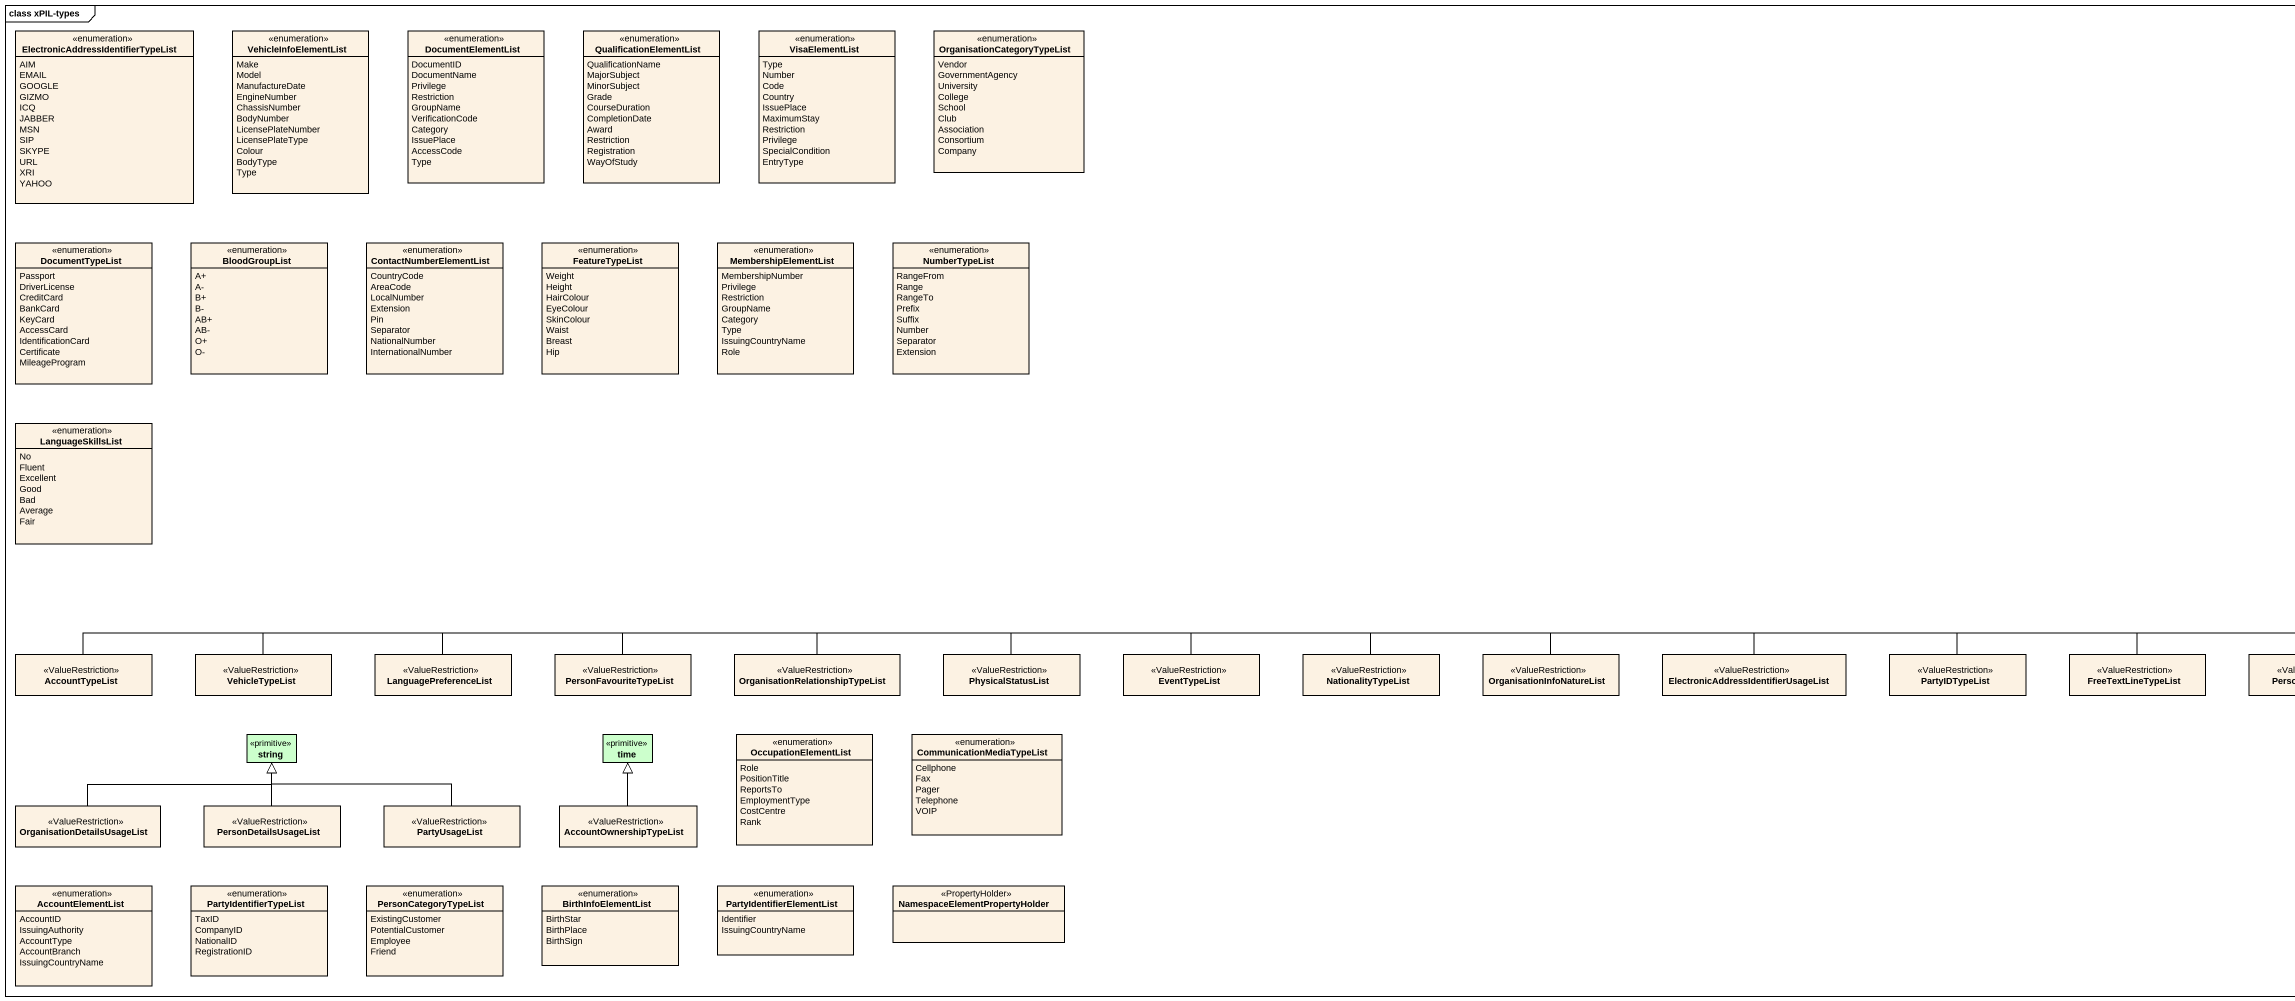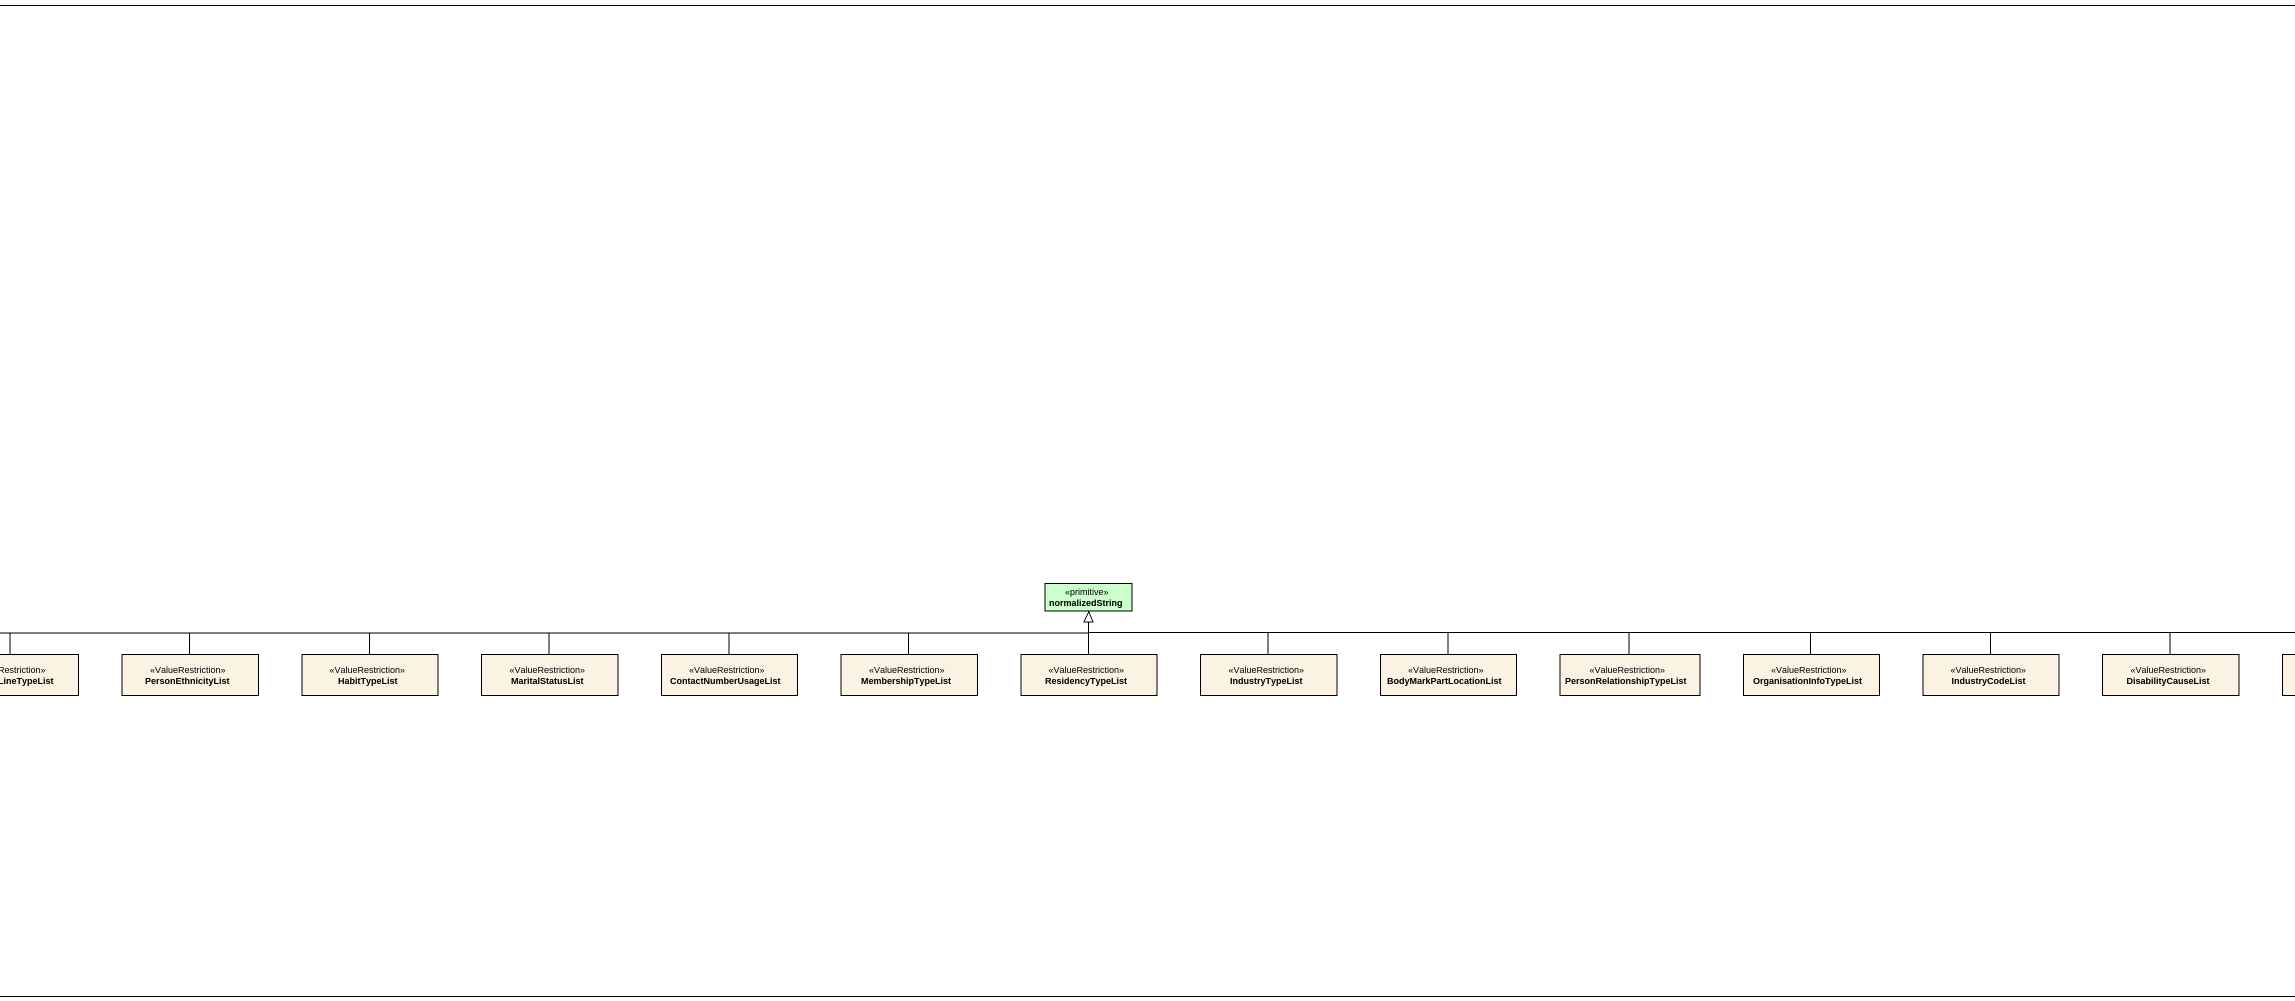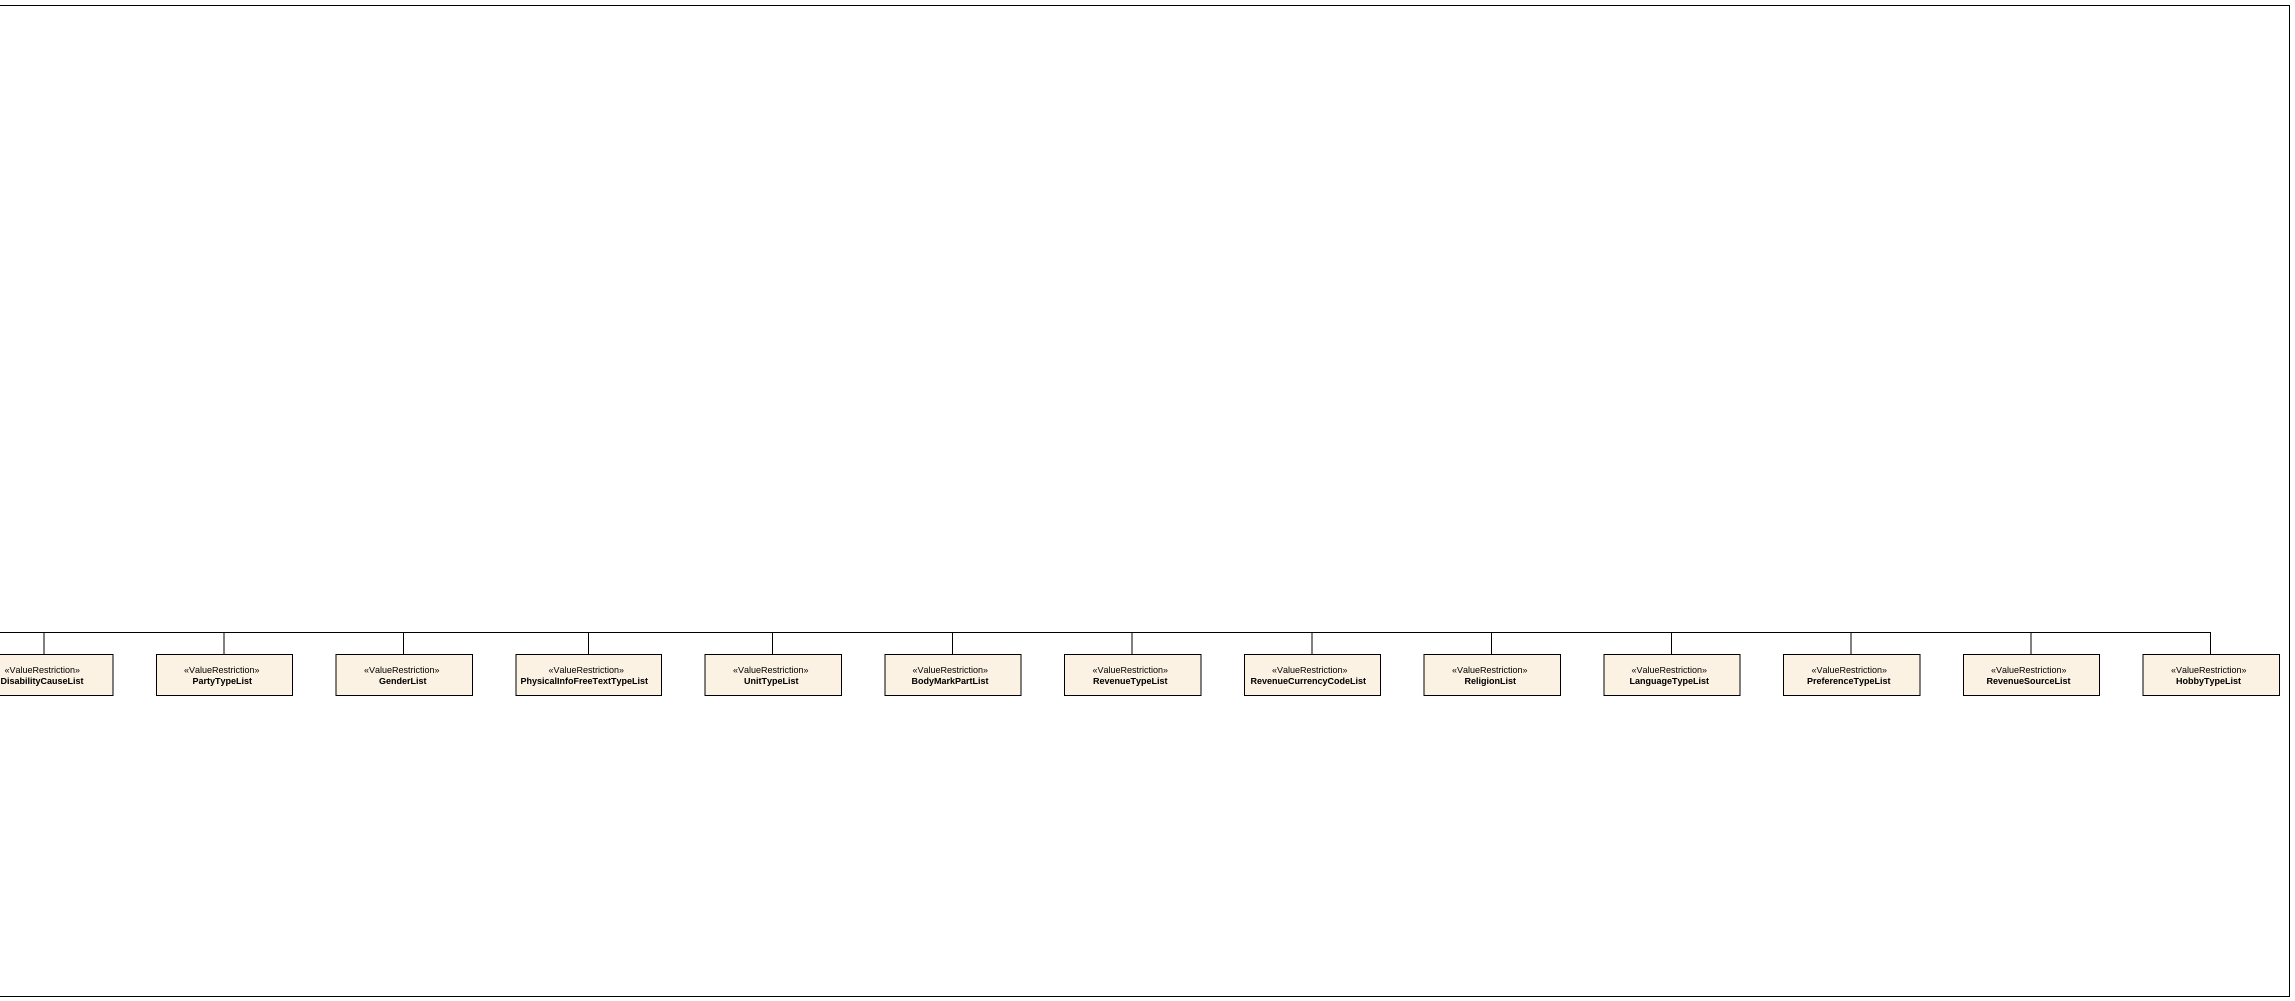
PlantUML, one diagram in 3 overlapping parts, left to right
@startuml
mainframe class xPIL-types
hide circle
hide empty members
enum "ElectronicAddressIdentifierTypeList" as ElectronicAddressIdentifierT {
  AIM
  EMAIL
  GOOGLE
  GIZMO
  ICQ
  JABBER
  MSN
  SIP
  SKYPE
  URL
  XRI
  YAHOO
}
enum VehicleInfoElementList {
  Make
  Model
  ManufactureDate
  EngineNumber
  ChassisNumber
  BodyNumber
  LicensePlateNumber
  LicensePlateType
  Colour
  BodyType
  Type
}
enum DocumentElementList {
  DocumentID
  DocumentName
  Privilege
  Restriction
  GroupName
  VerificationCode
  Category
  IssuePlace
  AccessCode
  Type
}
enum QualificationElementList {
  QualificationName
  MajorSubject
  MinorSubject
  Grade
  CourseDuration
  CompletionDate
  Award
  Restriction
  Registration
  WayOfStudy
}
enum VisaElementList {
  Type
  Number
  Code
  Country
  IssuePlace
  MaximumStay
  Restriction
  Privilege
  SpecialCondition
  EntryType
}
enum OrganisationCategoryTypeList {
  Vendor
  GovernmentAgency
  University
  College
  School
  Club
  Association
  Consortium
  Company
}
enum DocumentTypeList {
  Passport
  DriverLicense
  CreditCard
  BankCard
  KeyCard
  AccessCard
  IdentificationCard
  Certificate
  MileageProgram
}
enum BloodGroupList {
  A+
  A-
  B+
  B-
  AB+
  AB-
  O+
  O-
}
enum ContactNumberElementList {
  CountryCode
  AreaCode
  LocalNumber
  Extension
  Pin
  Separator
  NationalNumber
  InternationalNumber
}
enum FeatureTypeList {
  Weight
  Height
  HairColour
  EyeColour
  SkinColour
  Waist
  Breast
  Hip
}
enum MembershipElementList {
  MembershipNumber
  Privilege
  Restriction
  GroupName
  Category
  Type
  IssuingCountryName
  Role
}
enum NumberTypeList {
  RangeFrom
  Range
  RangeTo
  Prefix
  Suffix
  Number
  Separator
  Extension
}
enum LanguageSkillsList {
  No
  Fluent
  Excellent
  Good
  Bad
  Average
  Fair
}
class normalizedString <<primitive>> #CCFFCC
class AccountTypeList <<ValueRestriction>>
class VehicleTypeList <<ValueRestriction>>
class LanguagePreferenceList <<ValueRestriction>>
class PersonFavouriteTypeList <<ValueRestriction>>
class "OrganisationRelationshipTypeList" as OrganisationRelationshipType <<ValueRestriction>>
class PhysicalStatusList <<ValueRestriction>>
class EventTypeList <<ValueRestriction>>
class NationalityTypeList <<ValueRestriction>>
class OrganisationInfoNatureList <<ValueRestriction>>
class "ElectronicAddressIdentifierUsageList" as ElectronicAddressIdentifierU <<ValueRestriction>>
class PartyIDTypeList <<ValueRestriction>>
class FreeTextLineTypeList <<ValueRestriction>>
class PersonEthnicityList <<ValueRestriction>>
class HabitTypeList <<ValueRestriction>>
class MaritalStatusList <<ValueRestriction>>
class ContactNumberUsageList <<ValueRestriction>>
class MembershipTypeList <<ValueRestriction>>
class ResidencyTypeList <<ValueRestriction>>
class IndustryTypeList <<ValueRestriction>>
class BodyMarkPartLocationList <<ValueRestriction>>
class PersonRelationshipTypeList <<ValueRestriction>>
class OrganisationInfoTypeList <<ValueRestriction>>
class IndustryCodeList <<ValueRestriction>>
class DisabilityCauseList <<ValueRestriction>>
class PartyTypeList <<ValueRestriction>>
class GenderList <<ValueRestriction>>
class PhysicalInfoFreeTextTypeList <<ValueRestriction>>
class UnitTypeList <<ValueRestriction>>
class BodyMarkPartList <<ValueRestriction>>
class RevenueTypeList <<ValueRestriction>>
class RevenueCurrencyCodeList <<ValueRestriction>>
class ReligionList <<ValueRestriction>>
class LanguageTypeList <<ValueRestriction>>
class PreferenceTypeList <<ValueRestriction>>
class RevenueSourceList <<ValueRestriction>>
class HobbyTypeList <<ValueRestriction>>
class string <<primitive>> #CCFFCC
class time <<primitive>> #CCFFCC
enum OccupationElementList {
  Role
  PositionTitle
  ReportsTo
  EmploymentType
  CostCentre
  Rank
}
enum CommunicationMediaTypeList {
  Cellphone
  Fax
  Pager
  Telephone
  VOIP
}
class OrganisationDetailsUsageList <<ValueRestriction>>
class PersonDetailsUsageList <<ValueRestriction>>
class PartyUsageList <<ValueRestriction>>
class AccountOwnershipTypeList <<ValueRestriction>>
enum AccountElementList {
  AccountID
  IssuingAuthority
  AccountType
  AccountBranch
  IssuingCountryName
}
enum PartyIdentifierTypeList {
  TaxID
  CompanyID
  NationalID
  RegistrationID
}
enum PersonCategoryTypeList {
  ExistingCustomer
  PotentialCustomer
  Employee
  Friend
}
enum BirthInfoElementList {
  BirthStar
  BirthPlace
  BirthSign
}
enum PartyIdentifierElementList {
  Identifier
  IssuingCountryName
}
class "NamespaceElementPropertyHolder" as NamespaceElementPropertyHold <<PropertyHolder>>
AccountTypeList -right-|> normalizedString
VehicleTypeList -right-|> normalizedString
LanguagePreferenceList -right-|> normalizedString
PersonFavouriteTypeList -right-|> normalizedString
OrganisationRelationshipType -right-|> normalizedString
PhysicalStatusList -right-|> normalizedString
EventTypeList -right-|> normalizedString
NationalityTypeList -right-|> normalizedString
OrganisationInfoNatureList -right-|> normalizedString
ElectronicAddressIdentifierU -right-|> normalizedString
PartyIDTypeList -right-|> normalizedString
FreeTextLineTypeList -right-|> normalizedString
PersonEthnicityList -right-|> normalizedString
HabitTypeList -right-|> normalizedString
MaritalStatusList -right-|> normalizedString
ContactNumberUsageList -right-|> normalizedString
MembershipTypeList -right-|> normalizedString
ResidencyTypeList -up-|> normalizedString
IndustryTypeList -left-|> normalizedString
BodyMarkPartLocationList -left-|> normalizedString
PersonRelationshipTypeList -left-|> normalizedString
OrganisationInfoTypeList -left-|> normalizedString
IndustryCodeList -left-|> normalizedString
DisabilityCauseList -left-|> normalizedString
PartyTypeList -left-|> normalizedString
GenderList -left-|> normalizedString
PhysicalInfoFreeTextTypeList -left-|> normalizedString
UnitTypeList -left-|> normalizedString
BodyMarkPartList -left-|> normalizedString
RevenueTypeList -left-|> normalizedString
RevenueCurrencyCodeList -left-|> normalizedString
ReligionList -left-|> normalizedString
LanguageTypeList -left-|> normalizedString
PreferenceTypeList -left-|> normalizedString
RevenueSourceList -left-|> normalizedString
HobbyTypeList -left-|> normalizedString
OrganisationDetailsUsageList -right-|> string
PersonDetailsUsageList -up-|> string
PartyUsageList -left-|> string
AccountOwnershipTypeList -up-|> time
@enduml
